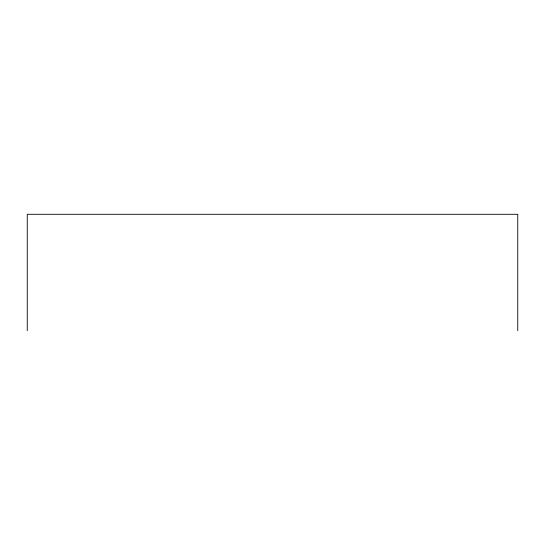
<?xml version="1.0" encoding="UTF-8"?>
<svg xmlns="http://www.w3.org/2000/svg" width="545" height="545" viewBox="0 0 545 545"><rect width="100%" height="100%" fill="white"/><g stroke="black" fill="none" stroke-linecap="round" stroke-linejoin="round"><path stroke-width="0.82" d="M517.75 330.706L517.75 214.294L27.25 214.294L27.25 330.706"/></g></svg>
